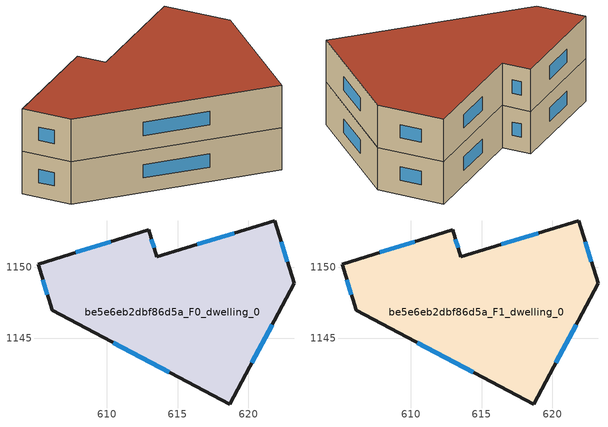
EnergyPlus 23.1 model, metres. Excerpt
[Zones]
be5e6eb2dbf86d5a_F0_dwelling_0
 floor ground (EU_floor_Construction): 621.85,1153.29 623.21,1148.88 618.68,1140.32 606.16,1146.95 605.15,1150.22 612.96,1152.63 613.54,1150.73 z0
 wall outside (EU_wall_Construction): 606.16,1146.95 618.68,1140.32 623.21,1148.88 621.85,1153.29 613.54,1150.73 612.96,1152.63 605.15,1150.22 606.16,1146.95 z0:3
 window (EU_Window_Construction): 610.44,1144.68 614.39,1142.59 / 605.49,1149.1 605.81,1148.07 / 610.28,1151.8 607.82,1151.05 / 613.34,1151.38 613.16,1151.98 / 619.01,1152.41 616.39,1151.61 / 622.75,1150.39 622.32,1151.78 / 620.23,1143.25 621.66,1145.95 z1.03:1.97
be5e6eb2dbf86d5a_F1_dwelling_0
 floor to be5e6eb2dbf86d5a_F0_dwelling_0 (EU_floor_Construction): 621.85,1153.29 623.21,1148.88 618.68,1140.32 606.16,1146.95 605.15,1150.22 612.95,1152.63 613.54,1150.73 z3
 wall outside (EU_wall_Construction): 606.16,1146.95 618.68,1140.32 623.21,1148.88 621.85,1153.29 613.54,1150.73 612.96,1152.63 605.15,1150.22 606.16,1146.95 z3:6
 window (EU_Window_Construction): 610.44,1144.68 614.39,1142.59 / 605.49,1149.1 605.81,1148.07 / 610.28,1151.8 607.82,1151.05 / 613.34,1151.38 613.16,1151.98 / 619.01,1152.41 616.39,1151.61 / 622.75,1150.39 622.32,1151.78 / 620.23,1143.25 621.66,1145.95 z4.03:4.97
 roof outside (EU_roof_Construction): 618.68,1140.32 623.21,1148.88 621.85,1153.29 613.54,1150.73 612.96,1152.63 605.15,1150.22 606.16,1146.95 z6
[Building]
EU S2 Campaign: North Axis=0; Terrain=City; Solar Distribution=FullExterior
[Site:Location]
Cape.Town.Intl.AP: Latitude=-33.965; Longitude=18.602; Time Zone=2; Elevation=46
[SizingPeriod:WeatherFileDays]
AnnualSizingPeriod: Begin Month=1; Begin Day of Month=1; End Month=12; End Day of Month=31; Day of Week for Start Day=Monday; Use Weather File Daylight Saving Period=No; Use Weather File Rain and Snow Indicators=No
[MATERIAL]
EU_InternalMass_Material: Roughness=MediumRough; Thickness=0.1; Conductivity=1; Density=1800; Specific Heat=900; Thermal Absorptance=0.9; Solar Absorptance=0.7; Visible Absorptance=0.7
[MATERIAL:NOMASS] Roughness=MediumRough; Thermal Absorptance=0.9; Solar Absorptance=0.7; Visible Absorptance=0.7
Name | Thermal Resistance
EU_wall_NoMass | 0.493876
EU_roof_NoMass | 0.449382
EU_floor_NoMass | 1.25
[WINDOWMATERIAL:SIMPLEGLAZINGSYSTEM]
EU_Window_SimpleGlazing: UFactor=4.4; Solar Heat Gain Coefficient=0.85; Visible Transmittance=0.85
[CONSTRUCTION]
EU_wall_Construction: EU_wall_NoMass
EU_roof_Construction: EU_roof_NoMass
EU_floor_Construction: EU_floor_NoMass
EU_Window_Construction: EU_Window_SimpleGlazing
EU_InternalMass_Construction: EU_InternalMass_Material
[ZONE] Type=1; Multiplier=1; Ceiling Height=autocalculate; Volume=407.702; Floor Area=autocalculate; Part of Total Floor Area=Yes
be5e6eb2dbf86d5a_F0_dwelling_0; be5e6eb2dbf86d5a_F1_dwelling_0
[INTERNALMASS] Construction=EU_InternalMass_Construction; Surface Area=135.901
Name | Zone or ZoneList
be5e6eb2dbf86d5a_F0_dwelling_0_EU_InternalMass | be5e6eb2dbf86d5a_F0_dwelling_0
be5e6eb2dbf86d5a_F1_dwelling_0_EU_InternalMass | be5e6eb2dbf86d5a_F1_dwelling_0
[OTHEREQUIPMENT] Fuel Type=Electricity; Design Level Calculation Method=Watts/Area; Power per Zone Floor Area=1; Fraction Latent=0; Fraction Radiant=0; Fraction Lost=0; Carbon Dioxide Generation Rate=0; EndUse Subcategory=EU_Step8_InternalGains
Name | Zone or ZoneList or Space or SpaceList | Schedule
EU_Step8_InternalGain_be5e6eb2dbf86d5a_F0_dwelling_0_f000 | be5e6eb2dbf86d5a_F0_dwelling_0 | EU_Step8_GainSchedule_be5e6eb2dbf86d5a_F0_dwelling_0_f000
EU_Step8_InternalGain_be5e6eb2dbf86d5a_F1_dwelling_0_f000 | be5e6eb2dbf86d5a_F1_dwelling_0 | EU_Step8_GainSchedule_be5e6eb2dbf86d5a_F1_dwelling_0_f000
[ZONEVENTILATION:DESIGNFLOWRATE] Schedule=EU_AlwaysOn; Design Flow Rate Calculation Method=AirChanges/Hour; Air Changes per Hour=0.64; Ventilation Type=Natural; Fan Pressure Rise=0; Fan Total Efficiency=1; Constant Term Coefficient=1; Temperature Term Coefficient=0; Velocity Term Coefficient=0; Velocity Squared Term Coefficient=0; Minimum Indoor Temperature=-100; Maximum Indoor Temperature=100; Delta Temperature=-100; Minimum Outdoor Temperature=-100; Maximum Outdoor Temperature=100; Maximum Wind Speed=40
Name | Zone or ZoneList or Space or SpaceList
EU_ConstantAir_be5e6eb2dbf86d5a_F0_dwelling_0 | be5e6eb2dbf86d5a_F0_dwelling_0
EU_ConstantAir_be5e6eb2dbf86d5a_F1_dwelling_0 | be5e6eb2dbf86d5a_F1_dwelling_0
[HVACTEMPLATE:THERMOSTAT] Constant Heating Setpoint=20; Constant Cooling Setpoint=50
EU_HeatOnly_be5e6eb2dbf86d5a_F0_dwelling_0; EU_HeatOnly_be5e6eb2dbf86d5a_F1_dwelling_0
[HVACTEMPLATE:ZONE:IDEALLOADSAIRSYSTEM] System Availability Schedule=EU_AlwaysOn; Maximum Heating Supply Air Temperature=50; Minimum Cooling Supply Air Temperature=13; Maximum Heating Supply Air Humidity Ratio=0.0156; Minimum Cooling Supply Air Humidity Ratio=0.0077; Heating Limit=NoLimit; Cooling Limit=NoLimit; Heating Availability Schedule=EU_AlwaysOn; Cooling Availability Schedule=EU_CoolingOff; Dehumidification Control Type=ConstantSensibleHeatRatio; Cooling Sensible Heat Ratio=0.7; Dehumidification Setpoint=60; Humidification Control Type=None; Humidification Setpoint=30; Outdoor Air Method=None; Outdoor Air Flow Rate per Person=0.00944; Outdoor Air Flow Rate per Zone Floor Area=0; Outdoor Air Flow Rate per Zone=0; Demand Controlled Ventilation Type=None; Outdoor Air Economizer Type=NoEconomizer; Heat Recovery Type=None; Sensible Heat Recovery Effectiveness=0.7; Latent Heat Recovery Effectiveness=0.65
Name | Template Thermostat
be5e6eb2dbf86d5a_F0_dwelling_0 | EU_HeatOnly_be5e6eb2dbf86d5a_F0_dwelling_0
be5e6eb2dbf86d5a_F1_dwelling_0 | EU_HeatOnly_be5e6eb2dbf86d5a_F1_dwelling_0
[SIZING:ZONE] Zone Cooling Design Supply Air Temperature Input Method=SupplyAirTemperature; Zone Cooling Design Supply Air Temperature=13; Zone Heating Design Supply Air Temperature Input Method=SupplyAirTemperature; Zone Heating Design Supply Air Temperature=50; Zone Cooling Design Supply Air Humidity Ratio=0.008; Zone Heating Design Supply Air Humidity Ratio=0.008; Cooling Design Air Flow Method=DesignDay; Cooling Design Air Flow Rate=0; Cooling Minimum Air Flow per Zone Floor Area=0.000762; Cooling Minimum Air Flow=0; Cooling Minimum Air Flow Fraction=0.2; Heating Design Air Flow Method=DesignDay; Heating Design Air Flow Rate=0; Heating Maximum Air Flow per Zone Floor Area=0.002032; Heating Maximum Air Flow=0.141576; Heating Maximum Air Flow Fraction=0.3; Account for Dedicated Outdoor Air System=No; Dedicated Outdoor Air System Control Strategy=NeutralSupplyAir; Dedicated Outdoor Air Low Setpoint Temperature for Design=autosize; Dedicated Outdoor Air High Setpoint Temperature for Design=autosize; Zone Load Sizing Method=Sensible Load Only No Latent Load; Zone Latent Cooling Design Supply Air Humidity Ratio Input Method=HumidityRatioDifference; Zone Cooling Design Supply Air Humidity Ratio Difference=0.005; Zone Latent Heating Design Supply Air Humidity Ratio Input Method=HumidityRatioDifference; Zone Humidification Design Supply Air Humidity Ratio Difference=0.005
be5e6eb2dbf86d5a_F0_dwelling_0; be5e6eb2dbf86d5a_F1_dwelling_0
[SCHEDULE:CONSTANT]
Name | Hourly Value
EU_AlwaysOn | 1
EU_CoolingOff | 0
[SCHEDULE:FILE] Column Number=1; Rows to Skip at Top=0; Number of Hours of Data=8760; Column Separator=Comma; Interpolate to Timestep=No; Minutes per Item=60; Adjust Schedule for Daylight Savings=Yes
Name | File
EU_Step8_GainSchedule_be5e6eb2dbf86d5a_F0_dwelling_0_f000 | ../../schedules/be5e6eb2dbf86d5a/be5e6eb2dbf86d5a_F0_dwelling_0_f000_gain.csv
EU_Step8_GainSchedule_be5e6eb2dbf86d5a_F1_dwelling_0_f000 | ../../schedules/be5e6eb2dbf86d5a/be5e6eb2dbf86d5a_F1_dwelling_0_f000_gain.csv
